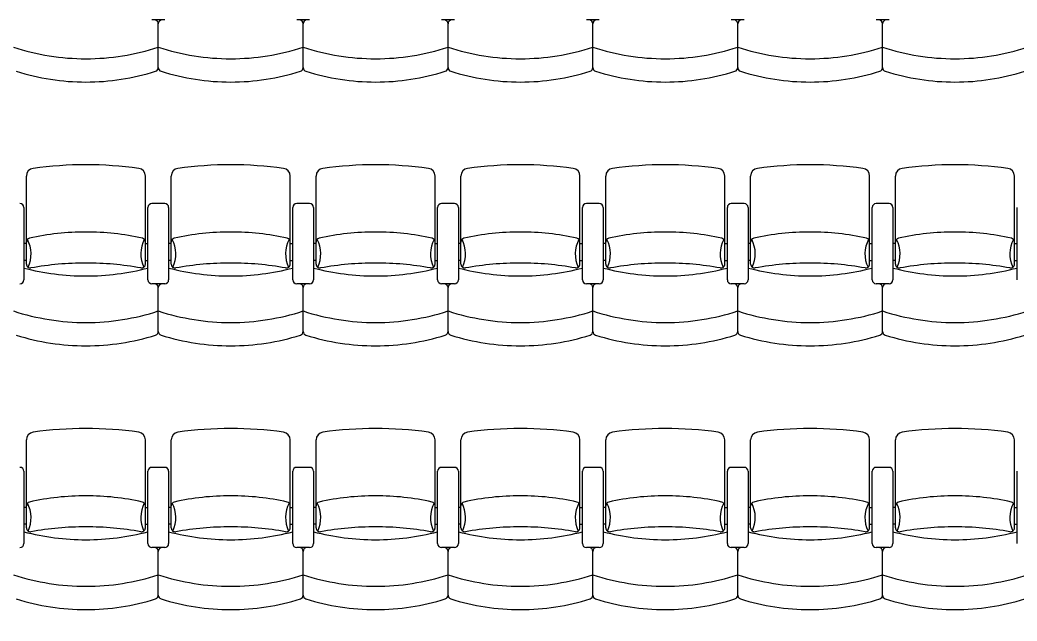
# Model space of a CAD drawing. Header units: millimetres. Extents: x 1210 to 64966, y 534 to 90439.
# Drawn here: x 48764 to 56396, y 35846 to 40448 of the extents above; entities that cross this region are included whole.
import ezdxf

# ---------------------------------------------------------------- set-up
doc = ezdxf.new("R2010")
doc.units = ezdxf.units.MM
doc.layers.add('ARREDI', color=8, linetype='Continuous')
doc.layers.add('RETINI', color=8, linetype='Continuous')

msp = doc.modelspace()

# ---------------------------------------------------------------- hatches: boundary and pattern name
at = {"layer": 'RETINI'}
h = msp.add_hatch(dxfattribs=at)
h.set_pattern_fill('ANSI31', color=256, scale=990, angle=270, style=0)
h.set_pattern_definition([(315, (-385059.34, 422084.75), (87.504464, 87.504464), [])])
h.paths.add_polyline_path([(19624, 32169, 1), (19624, 31670.1, 1)])
h.paths.add_polyline_path([(28336, 31670.1, 1), (28336, 32169, 1)])
h.paths.add_polyline_path([(18881.5, 15334.9), (18881.5, 13948.9), (20267.5, 13948.9), (20267.5, 15334.9)])
h.paths.add_polyline_path([(63481, 41322.4), (63481, 40431.4), (64372, 40431.4), (64372, 41322.4)])
h.paths.add_polyline_path([(63481, 32313.4), (63481, 31422.4), (64372, 31422.4), (64372, 32313.4)])
h.paths.add_polyline_path([(63481, 23700.4), (63481, 22809.4), (64372, 22809.4), (64372, 23700.4)])
h.paths.add_polyline_path([(63481, 15057.6), (63481, 14978.5), (63481, 14166.6), (64372, 14166.6), (64372, 15057.6)])
h.paths.add_polyline_path([(54967, 15057.6), (54967, 14166.6), (55858, 14166.6), (55858, 15057.6)])
h.paths.add_polyline_path([(42661.3, 15057.6), (42661.3, 14562.6), (42898.9, 14562.6), (42898.9, 14820), (45067, 14820), (45067, 15057.6)])
h.paths.add_polyline_path([(42661.3, 14562.6), (42661.3, 14067.6), (45067, 14067.6), (45067, 14166.6), (45067, 14562.6)])
h.paths.add_polyline_path([(45067, 15057.6), (45067, 14166.6), (45958, 14166.6), (45958, 15057.6)])
h.paths.add_polyline_path([(45958, 15097.3), (45958, 15057.6), (45958, 14166.6), (45958, 13513.3), (46453, 13513.3), (46453, 15097.3)])
h.paths.add_polyline_path([(30811, 2316.4), (30811, 534.4), (31405, 534.4), (31405, 2316.4)])
h.paths.add_polyline_path([(35315.5, 17156.5), (35315.5, 14948.8), (36454, 14948.8), (36454, 15186.4), (35553.1, 15186.4), (35553.1, 16879.3), (37206.4, 16879.3), (37206.4, 15186.4), (37444, 15186.4), (37444, 17156.5)])
h.paths.add_polyline_path([(36454, 15186.4), (36454, 14097.4), (37543, 14097.4), (37543, 15186.4)])
h.paths.add_polyline_path([(37543, 15107.1), (37543, 14820), (38215.7, 14820), (38215.7, 14562.6), (38453.3, 14562.6), (38453.3, 15107.1)])
h.paths.add_polyline_path([(37543, 14562.6), (37543, 14097.4), (37543, 14067.6), (38453.3, 14067.6), (38453.3, 14562.6)])
h.paths.add_polyline_path([(37048, 14097.4), (37048, 11325.4), (37543, 11325.4), (37543, 14097.4)])
h.paths.add_polyline_path([(36553, 14097.4), (36553, 11325.4), (36790.6, 11325.4), (36790.6, 14097.4)])
h.paths.add_polyline_path([(36553, 11325.4), (36553, 10731.4), (38335, 10731.4), (38335, 11325.4)])
h.paths.add_polyline_path([(36553, 6820.9), (36553, 6226.9), (38335, 6226.9), (38335, 6820.9)])
h.paths.add_polyline_path([(36454, 2316.4), (36454, 1227.4), (37543, 1227.4), (37543, 2316.4)])
h.paths.add_polyline_path([(36454, 1227.4), (36454, 534.4), (37147, 534.4), (37147, 1227.4)])
h.paths.add_polyline_path([(37543, 2316.4), (37543, 1722.4), (38335, 1722.4), (38335, 2316.4)])
h.paths.add_polyline_path([(36553, 23700.4), (36553, 22809.4), (37444, 22809.4), (37444, 23700.4)], flags=17)
h.paths.add_polyline_path([(35315.5, 25581.4), (35315.5, 20878.9), (37444, 20878.9), (37444, 22809.4), (37206.4, 22809.4), (37206.4, 21116.5), (35553.1, 21116.5), (35553.1, 23700.4), (35553.1, 25343.8), (37206.4, 25343.8), (37206.4, 23700.4), (37444, 23700.4), (37444, 25581.4)])
h.paths.add_polyline_path([(10417, 41421.4), (10417, 40431.4), (11407, 40431.4), (11407, 41421.4)])
h.paths.add_polyline_path([(10714, 41627.7), (10714, 41421.4), (11110, 41421.4), (11110, 41627.7)])
h.paths.add_polyline_path([(16802.5, 41422), (16802.5, 40431.4), (17000.5, 40431.4), (19030, 40431.4), (19030, 40703), (17764, 40703), (17764, 40626.6), (17000.5, 40626.6), (17000.5, 41260.2), (17764, 41260.2), (17764, 41183.8), (19030, 41183.8), (19030, 41422)])
h.paths.add_polyline_path([(13783, 41183.8), (13783, 40703), (14624.5, 40703), (14624.5, 41183.8)], flags=16)
h.paths.add_polyline_path([(2744.5, 40703), (2744.5, 40465.4), (4724.5, 40465.4), (4724.5, 40431.4), (4922.5, 40431.4), (4922.5, 41421.4), (2744.5, 41421.4), (2744.5, 41183.8), (3961.1, 41183.8), (3961.1, 41260.2), (4724.5, 41260.2), (4724.5, 40626.6), (3961.1, 40626.6), (3961.1, 40703)])
h.paths.add_polyline_path([(6902.5, 41422), (6902.5, 40431.4), (7100.5, 40431.4), (8140, 40431.4), (8140, 41422)])
h.paths.add_polyline_path([(7100.5, 41183.8), (7942, 41183.8), (7942, 40703), (7100.5, 40703)], flags=16)
h.paths.add_polyline_path([(7100.5, 41183.8), (7100.5, 40703), (7942, 40703), (7942, 41183.8)], flags=0)
h.paths.add_polyline_path([(13585, 41422), (13585, 40431.4), (13783, 40431.4), (14822.5, 40431.4), (14822.5, 41422)])
h.paths.add_polyline_path([(13783, 40703), (13783, 41183.8), (14624.5, 41183.8), (14624.5, 40703)], flags=0)
h.paths.add_polyline_path([(20168.5, 41421.4), (20168.5, 41248.2), (20555.8, 41248.2), (20555.8, 41421.4), (20506.3, 41421.4), (20506.3, 41392.9), (20481.6, 41392.9), (20481.6, 41421.4), (20432.1, 41421.4), (20432.1, 41392.9), (20407.3, 41392.9), (20407.3, 41421.4)])
h.paths.add_polyline_path([(20407.3, 43756.7), (20407.3, 43728.1), (20357.8, 43728.1), (20357.8, 41421.4), (20407.3, 41421.4), (20407.3, 41392.9), (20432.1, 41392.9), (20432.1, 41421.4), (20481.6, 41421.4), (20481.6, 41392.9), (20506.3, 41392.9), (20506.3, 41421.4), (20555.8, 41421.4), (20555.8, 43728.1), (20506.3, 43728.1), (20506.3, 43756.7), (20481.6, 43756.7), (20481.6, 43728.1), (20432.1, 43728.1), (20432.1, 43756.7)])
h.paths.add_polyline_path([(20432.1, 46208.1), (20432.1, 46236.6), (20407.3, 46236.6), (20407.3, 46208.1), (20357.8, 46208.1), (20357.8, 43901.4), (20407.3, 43901.4), (20407.3, 43872.8), (20432.1, 43872.8), (20432.1, 43901.4), (20481.6, 43901.4), (20481.6, 43872.8), (20506.3, 43872.8), (20506.3, 43901.4), (20555.8, 43901.4), (20555.8, 46208.1), (20506.3, 46208.1), (20506.3, 46236.6), (20481.6, 46236.6), (20481.6, 46208.1)])
h.paths.add_polyline_path([(20432.1, 43901.4), (20432.1, 43872.8), (20407.3, 43872.8), (20407.3, 43901.4), (20357.8, 43901.4), (20357.8, 43728.1), (20407.3, 43728.1), (20407.3, 43756.7), (20432.1, 43756.7), (20432.1, 43728.1), (20481.6, 43728.1), (20481.6, 43756.7), (20506.3, 43756.7), (20506.3, 43728.1), (20555.8, 43728.1), (20555.8, 43901.4), (20506.3, 43901.4), (20506.3, 43872.8), (20481.6, 43872.8), (20481.6, 43901.4)])
h.paths.add_polyline_path([(20357.8, 46381.3), (20357.8, 46208.1), (20407.3, 46208.1), (20407.3, 46236.6), (20432.1, 46236.6), (20432.1, 46208.1), (20481.6, 46208.1), (20481.6, 46236.6), (20506.3, 46236.6), (20506.3, 46208.1), (20555.8, 46208.1), (20555.8, 46381.3)])
h.paths.add_polyline_path([(20357.8, 46604.1), (20357.8, 46430.8), (20555.8, 46430.8), (20555.8, 46604.1)])
h.paths.add_polyline_path([(20357.8, 49192.9), (20357.8, 49019.7), (20555.8, 49019.7), (20555.8, 49192.9)])
h.paths.add_polyline_path([(19129, 41421.4), (19129, 40431.4), (20119, 40431.4), (20119, 41421.4)])
h.paths.add_polyline_path([(22304.1, 57162.4), (22304.1, 56658.3), (23426.8, 56658.3), (23426.8, 56816.7), (22462.5, 56816.7), (22462.5, 57162.4)])
h.paths.add_polyline_path([(20357.8, 57162.4), (20357.8, 49242.4), (24260.9, 49242.4), (24260.9, 49539.4), (23664.4, 49539.4), (23664.4, 51356.3), (23426.8, 51356.3), (23426.8, 49539.4), (20654.8, 49539.4), (20654.8, 51667.7), (20654.8, 53311.3), (20753.8, 53311.3), (20753.8, 53548.9), (20654.8, 53548.9), (20654.8, 57063.4), (20654.8, 57162.4)])
h.paths.add_polyline_path([(22495, 58053.4), (22495, 57162.4), (23386, 57162.4), (23386, 58053.4)])
h.paths.add_polyline_path([(23386, 58152.4), (23386, 58053.4), (23386, 57648.4), (23559.5, 57648.4), (23559.5, 57162.4), (24054.5, 57162.4), (24054.5, 58152.4)])
h.paths.add_polyline_path([(23426.8, 57162.4), (23426.8, 57112.9), (23426.8, 56816.7), (23426.8, 56658.3), (23426.8, 52754.9), (23664.4, 52754.9), (23664.4, 55709.6), (24054.5, 55709.6), (24054.5, 57162.4)])
h.paths.add_polyline_path([(22139.8, 53548.9), (22139.8, 53311.3), (23426.8, 53311.3), (23426.8, 53548.9)], flags=17)
h.paths.add_polyline_path([(12397, 58053.4), (12397, 57162.4), (13288, 57162.4), (13288, 58053.4)])
h.paths.add_polyline_path([(13288, 57400), (13288, 57162.4), (22495, 57162.4), (22495, 57400)])
h.paths.add_polyline_path([(13288, 58152.4), (13288, 58053.4), (13288, 57648.4), (22495, 57648.4), (22495, 58053.4), (22495, 58152.4)])
h.paths.add_polyline_path([(2596, 58152.4), (2596, 58053.4), (2596, 57648.4), (12397, 57648.4), (12397, 58053.4), (12397, 58152.4)])
h.paths.add_polyline_path([(1705, 57162.4), (1507, 57162.4), (1507, 55295.4), (2695, 55295.4), (2695, 57162.4), (12397, 57162.4), (12397, 57400), (2596, 57400), (2596, 57162.4), (2457.4, 57162.4), (2457.4, 55542.9), (2002, 55542.9), (2002, 57162.4)])
h.paths.add_polyline_path([(33493.9, 41708.5), (33493.9, 41421.4), (34087.9, 41421.4), (34087.9, 41708.5)], flags=17)
h.paths.add_polyline_path([(27742, 41708.5), (27742, 41421.4), (28092.4, 41421.4), (28092.4, 41627.7), (28488.4, 41627.7), (28488.4, 41421.4), (28831, 41421.4), (33493.9, 41421.4), (33493.9, 41708.5)], flags=17)
h.paths.add_polyline_path([(27841, 41421.4), (27841, 40431.4), (28831, 40431.4), (28831, 41421.4)], flags=17)
h.paths.add_polyline_path([(37910, 57063.4), (37910, 56063.5), (37206.4, 56063.5), (37206.4, 55092.9), (34375, 55092.9), (34375, 54855.3), (37444, 54855.3), (37444, 55825.9), (37493.5, 55825.9), (38147.6, 55825.9), (38147.6, 57063.4)])
h.paths.add_polyline_path([(36553, 50331.4), (36553, 49440.4), (37444, 49440.4), (37444, 50331.4)])
h.paths.add_polyline_path([(36553, 52736.7), (36553, 50331.4), (36681.7, 50331.4), (36681.7, 52736.7)], flags=17)
h.paths.add_polyline_path([(36040.9, 52974.3), (36040.9, 52736.7), (37206.4, 52736.7), (37206.4, 50331.4), (37444, 50331.4), (37444, 52974.3)])
h.paths.add_polyline_path([(36553, 46472.6), (36553, 44318), (36682.1, 44318.3), (36683.5, 46615.2)])
h.paths.add_polyline_path([(37315.3, 47306.1), (37315.3, 44318), (37493.5, 44318), (37493.5, 47501)])
h.paths.add_polyline_path([(37206.4, 47187.1), (37206.4, 44318), (37315.3, 44318), (37315.3, 47306.1)])
h.paths.add_polyline_path([(36553, 49440.4), (36553, 46472.6), (37444, 47446.9), (37444, 49440.4), (37206.4, 49440.4), (37206.4, 47480.5), (36681.7, 46906.7), (36681.7, 49440.4)])
h.paths.add_polyline_path([(36553, 44318), (36553, 41322.4), (36681.7, 41322.4), (36681.7, 43128.7), (36681.7, 43762.3), (36681.7, 44120), (37206.4, 44120), (37206.4, 43844.6), (37315.3, 43844.6), (37315.3, 44318), (37206.4, 44318)])
h.paths.add_polyline_path([(37315.3, 44318), (37315.3, 43844.6), (37343.5, 43844.6), (37343.5, 43046.4), (37206.4, 43046.4), (37206.4, 41322.4), (37444, 41322.4), (37444, 44318)])
h.paths.add_polyline_path([(36553, 41322.4), (36553, 41316.1), (36553, 40431.4), (36559.4, 40431.4), (37444, 40431.4), (37444, 41322.4)])
h.paths.add_polyline_path([(37206.4, 36562.4), (37206.4, 32313.4), (37315.3, 32313.4), (37315.3, 36562.4)], flags=16)
h.paths.add_polyline_path([(35553.1, 38194), (35553.1, 40431.4), (35266, 40431.4), (35266, 37956.4), (35424.4, 37956.4), (35424.4, 34194.4), (35315.5, 34194.4), (35315.5, 29343.4), (37444, 29343.4), (37444, 31422.4), (37206.4, 31422.4), (37206.4, 29581), (35553.1, 29581), (35553.1, 33956.8), (35662, 33956.8), (35662, 38194)])
h.paths.add_polyline_path([(36553, 32313.4), (36553, 31422.4), (37444, 31422.4), (37444, 32313.4)], flags=17)
h.paths.add_polyline_path([(37206.4, 40431.4), (37206.4, 37360.5), (37343.5, 37360.5), (37343.5, 36562.4), (37315.3, 36562.4), (37315.3, 32313.4), (37444, 32313.4), (37444, 40431.4)], flags=16)
h.paths.add_polyline_path([(28092.4, 53804.1), (28092.4, 53311.3), (30424.9, 53311.3), (30424.9, 53053.7), (30662.5, 53053.7), (30662.5, 53311.3), (34087.9, 53311.3), (34087.9, 53548.9), (30761.5, 53548.9), (30761.5, 53804.1), (30523.9, 53804.1), (30523.9, 53548.9), (28330, 53548.9), (28330, 53804.1)], flags=17)
h.paths.add_polyline_path([(30523.9, 57112.9), (30523.9, 55190.1), (30761.5, 55190.1), (30761.5, 57112.9)], flags=17)
h.paths.add_polyline_path([(27668, 57112.9), (27668, 55680.6), (28092.4, 55680.6), (28092.4, 55190.1), (28330, 55190.1), (28330, 56857.1), (28092.4, 56857.1), (28092.4, 57112.9)], flags=17)
h.paths.add_polyline_path([(28120.2, 57112.9), (28092.4, 57112.9), (28092.4, 56857.1), (28488.4, 56857.1), (28488.4, 57112.9)], flags=17)
h.paths.add_polyline_path([(27668, 58399.9), (27668, 58201.9), (33484, 58201.9), (38405, 58201.9), (38405, 58399.9)])
h.paths.add_polyline_path([(33484, 58152.4), (33484, 58053.4), (33484, 57657.4), (37910, 57657.4), (37910, 57063.4), (38147.6, 57063.4), (38197.1, 57063.4), (38405, 57063.4), (38405, 58152.4)])
h.paths.add_polyline_path([(33484, 57400), (33484, 57162.4), (34087.9, 57162.4), (34087.9, 57112.9), (34087.9, 55825.9), (34087.9, 49539.4), (30662.5, 49539.4), (30662.5, 51667.7), (30424.9, 51667.7), (30424.9, 49539.4), (28330, 49539.4), (28092.4, 49539.4), (27428.9, 49539.4), (27428.9, 49242.4), (34087.9, 49242.4), (34087.9, 40431.4), (36553, 40431.4), (36553, 40718.5), (34375, 40718.5), (34375, 52742.5), (34654.9, 52742.5), (34654.9, 52974.3), (34375, 52974.3), (34375, 57400)])
h.paths.add_polyline_path([(27668, 58152.4), (27668, 57162.4), (28163, 57162.4), (28163, 57657.4), (32593, 57657.4), (32593, 58053.4), (32593, 58152.4)])
h.paths.add_polyline_path([(28163, 57400), (28163, 57162.4), (32593, 57162.4), (32593, 57400)], flags=17)
h.paths.add_polyline_path([(32593, 58053.4), (32593, 57162.4), (33484, 57162.4), (33484, 58053.4)])
h.paths.add_polyline_path([(32818.4, 64323.6), (32818.4, 63927.6), (33214.4, 63927.6), (33214.4, 64323.6)], flags=16)
h.paths.add_polyline_path([(43015.4, 64323.6), (43015.4, 63927.6), (43411.4, 63927.6), (43411.4, 64323.6)], flags=16)
h.paths.add_polyline_path([(22736.6, 64323.6), (22736.6, 63927.6), (23132.6, 63927.6), (23132.6, 64323.6)])
h.paths.add_polyline_path([(22736.6, 64370.5), (22736.6, 64323.6), (23132.6, 64323.6), (23132.6, 63927.6), (22736.6, 63927.6), (22736.6, 63875.5), (63530.5, 63875.5), (63530.5, 64370.5)])
h.paths.add_polyline_path([(32818.4, 64323.6), (33214.4, 64323.6), (33214.4, 63927.6), (32818.4, 63927.6)], flags=0)
h.paths.add_polyline_path([(43015.4, 64323.6), (43411.4, 64323.6), (43411.4, 63927.6), (43015.4, 63927.6)], flags=0)
h.paths.add_polyline_path([(54148.2, 64323.6), (54544.2, 64323.6), (54544.2, 63927.6), (54148.2, 63927.6)], flags=16)
h.paths.add_polyline_path([(54193.7, 64266.8), (54193.7, 64286.6), (54510.5, 64286.6), (54510.5, 64266.8), (54387.7, 64266.8, 0.414214), (54358, 64237.1), (54358, 64019.3, 0.414214), (54387.7, 63989.6), (54510.5, 63989.6), (54510.5, 63969.8), (54193.7, 63969.8), (54193.7, 63989.6), (54316.4, 63989.6, 0.414214), (54346.1, 64019.3), (54346.1, 64237.1, 0.414214), (54316.4, 64266.8)], flags=0)
h.paths.add_polyline_path([(54274, 58152.4), (54274, 58053.4), (54274, 57657.4), (63481, 57657.4), (63481, 58053.4), (63481, 58152.4)])
h.paths.add_polyline_path([(54274, 57400), (54274, 57162.4), (63481, 57162.4), (63481, 57400)])
h.paths.add_polyline_path([(53383, 58053.4), (53383, 57162.4), (54274, 57162.4), (54274, 58053.4)])
h.paths.add_polyline_path([(43285, 58053.4), (43285, 57162.4), (44176, 57162.4), (44176, 58053.4)])
h.paths.add_polyline_path([(44176, 58152.4), (44176, 58053.4), (44176, 57657.4), (53383, 57657.4), (53383, 58053.4), (53383, 58152.4)])
h.paths.add_polyline_path([(44176, 57400), (44176, 57162.4), (53383, 57162.4), (53383, 57400)])
h.paths.add_polyline_path([(41532, 58152.4), (41532, 57112.9), (42027, 57112.9), (42027, 57301), (42027, 57657.4), (43285, 57657.4), (43285, 58053.4), (43285, 58152.4)])
h.paths.add_polyline_path([(42027, 57400), (42027, 57162.4), (43285, 57162.4), (43285, 57400)])
h.paths.add_polyline_path([(41789.4, 57112.9), (41789.4, 55825.9), (63431.5, 55825.9), (63431.5, 56063.5), (42027, 56063.5), (42027, 57112.9)])
h.paths.add_polyline_path([(63382, 49318.2), (63382, 48922.2), (64966, 48922.2), (64966, 48922.4), (64966, 49318.2)])
h.paths.add_polyline_path([(63481, 50331.4), (63481, 49440.4), (64372, 49440.4), (64372, 50331.4)])
h.paths.add_polyline_path([(63481, 58053.4), (63481, 57162.4), (64372, 57162.4), (64372, 58053.4)])
h.paths.add_polyline_path([(63481, 57162.4), (63481, 50331.4), (63718.6, 50331.4), (63718.6, 57162.4)])
h.paths.add_polyline_path([(63976, 57162.4), (63976, 50331.4), (64372, 50331.4), (64471, 50331.4), (64471, 57162.4), (64372, 57162.4)])
h.paths.add_polyline_path([(63580, 64313.4), (63580, 63521.4), (64372, 63521.4), (64372, 64313.4)])
h.paths.add_polyline_path([(63580, 63521.4), (63580, 58795.9), (63817.6, 58795.9), (63817.6, 63521.4)])
h.paths.add_polyline_path([(63976, 63521.4), (63976, 58795.9), (64471, 58795.9), (64471, 63521.4), (64372, 63521.4)])
h.paths.add_polyline_path([(63530.5, 58795.9), (63530.5, 58399.9), (64520.5, 58399.9), (64520.5, 58795.9)])
h.paths.add_polyline_path([(63580, 90389.6), (63580, 89597.6), (64372, 89597.6), (64372, 90389.6)])
h.paths.add_polyline_path([(63580, 89597.6), (63580, 81624.7), (63817.6, 81624.7), (63817.6, 89597.6)])
h.paths.add_polyline_path([(63976, 89597.6), (63976, 81624.7), (64372, 81624.7), (64471, 81624.7), (64471, 89597.6), (64372, 89597.6)])
h.paths.add_polyline_path([(63580, 81624.7), (63580, 80832.7), (64372, 80832.7), (64372, 81624.7)])
h.paths.add_polyline_path([(63580, 80832.7), (63580, 64313.4), (63817.6, 64313.4), (63817.6, 80832.7)])
h.paths.add_polyline_path([(63976, 80832.7), (63976, 64313.4), (64372, 64313.4), (64471, 64313.4), (64471, 80832.7), (64372, 80832.7)])
h.paths.add_polyline_path([(53267.5, 90389.6), (53267.5, 90092.6), (53267.5, 89597.6), (54059.5, 89597.6), (54059.5, 90389.6)])
h.paths.add_polyline_path([(32642.5, 81624.7), (32642.5, 80832.7), (33434.5, 80832.7), (33434.5, 81624.7)])
h.paths.add_polyline_path([(42955, 81624.7), (42955, 80832.7), (43747, 80832.7), (43747, 81624.7)])
h.paths.add_polyline_path([(42955, 90389.6), (42955, 89597.6), (43747, 89597.6), (43747, 90389.6)])
h.paths.add_polyline_path([(22330, 73704.7), (22330, 72912.7), (23122, 72912.7), (23122, 73704.7)])
h.paths.add_polyline_path([(22627, 81624.7), (22627, 81479.6), (22330, 81479.6), (22330, 80832.7), (23122, 80832.7), (23122, 80938.5), (23122, 81624.7)])
h.paths.add_polyline_path([(22330, 81624.7), (22330, 81479.6), (22627, 81479.6), (22627, 81624.7)])
h.paths.add_polyline_path([(12017.5, 73704.7), (12017.5, 72912.7), (12809.5, 72912.7), (12809.5, 73704.7)])
h.paths.add_polyline_path([(2259.4, 72859.8), (2259.4, 59340.4), (2497, 59340.4), (2497, 72859.8)])
h.paths.add_polyline_path([(1705, 73651.8), (1705, 72859.8), (2497, 72859.8), (2497, 73651.8)])
h.paths.add_polyline_path([(1705, 58053.4), (1705, 57162.4), (2596, 57162.4), (2596, 58053.4)])
h.paths.add_polyline_path([(1705, 59340.4), (1705, 58548.4), (2497, 58548.4), (2497, 59340.4)])
h.paths.add_polyline_path([(1705, 72859.8), (1606, 72859.8), (1606, 59340.4), (1705, 59340.4), (2101, 59340.4), (2101, 72859.8)])
h.paths.add_polyline_path([(1507, 46642.8), (1507, 45435), (2695, 45435), (2695, 46642.8)])
h.paths.add_polyline_path([(2002, 46395.3), (2457.4, 46395.3), (2457.4, 45682.5), (2002, 45682.5)], flags=0)
h.paths.add_polyline_path([(2002, 46395.3), (2002, 45682.5), (2457.4, 45682.5), (2457.4, 46395.3)], flags=16)
h.paths.add_polyline_path([(1507, 49929.6), (1507, 48721.8), (2695, 48721.8), (2695, 49929.6)])
h.paths.add_polyline_path([(2002, 49682.1), (2457.4, 49682.1), (2457.4, 48969.3), (2002, 48969.3)], flags=16)
h.paths.add_polyline_path([(2002, 49682.1), (2002, 48969.3), (2457.4, 48969.3), (2457.4, 49682.1)], flags=16)
h.paths.add_polyline_path([(1507, 53216.4), (1507, 52008.6), (2695, 52008.6), (2695, 53216.4)])
h.paths.add_polyline_path([(2002, 52968.9), (2457.4, 52968.9), (2457.4, 52256.1), (2002, 52256.1)], flags=0)
h.paths.add_polyline_path([(2002, 52968.9), (2002, 52256.1), (2457.4, 52256.1), (2457.4, 52968.9)], flags=16)
h.paths.add_polyline_path([(1606, 41421.4), (1606, 40332.4), (2695, 40332.4), (2695, 41421.4)])
h.paths.add_polyline_path([(1507, 43356), (1507, 41421.4), (1606, 41421.4), (1606, 41421.4), (2002, 41421.4), (2002, 43108.5), (2457.4, 43108.5), (2457.4, 41421.4), (2695, 41421.4), (2695, 43356)])
h.paths.add_polyline_path([(2457.4, 40332.4), (2457.4, 36309.1), (2516.8, 36309.1), (2516.8, 40332.4)], flags=16)
h.paths.add_polyline_path([(1883.2, 40332.4), (1883.2, 36309.1), (2002, 36309.1), (2002, 40332.4)], flags=17)
h.paths.add_polyline_path([(2516.8, 40332.4), (2516.8, 36309.1), (2564.5, 36309.1), (2564.5, 35455.7), (2457.4, 35455.7), (2457.4, 32412.3), (2695, 32412.3), (2695, 40332.4)])
h.paths.add_polyline_path([(1606, 32412.3), (1606, 31323.3), (2695, 31323.3), (2695, 32412.3)])
h.paths.add_polyline_path([(1606, 40332.4), (1507, 40332.4), (1507, 32412.3), (1606, 32412.3), (2002, 32412.3), (2002, 35455.7), (1835.5, 35455.7), (1835.5, 36309.1), (1883.2, 36309.1), (1883.2, 40332.4)])
h.paths.add_polyline_path([(1606, 31323.3), (1507, 31323.3), (1507, 23799.4), (1606, 23799.4), (1883.2, 23799.4), (1883.2, 27426.6), (1835.5, 27426.6), (1835.5, 28280), (2002, 28280), (2002, 31323.3)])
h.paths.add_polyline_path([(1883.2, 27426.6), (1883.2, 23799.4), (2002, 23799.4), (2002, 27426.6)])
h.paths.add_polyline_path([(2457.4, 27426.6), (2457.4, 23799.4), (2516.8, 23799.4), (2516.8, 27426.6)])
h.paths.add_polyline_path([(2457.4, 31323.3), (2457.4, 28280), (2564.5, 28280), (2564.5, 27426.6), (2516.8, 27426.6), (2516.8, 23799.4), (2695, 23799.4), (2695, 31323.3)])
h.paths.add_polyline_path([(1606, 22710.4), (1507, 22710.4), (1507, 15186.4), (1606, 15186.4), (2002, 15186.4), (2002, 22710.4)])
h.paths.add_polyline_path([(2457.4, 22710.4), (2457.4, 15186.4), (2695, 15186.4), (2695, 22710.4)])
h.paths.add_polyline_path([(1606, 15186.4), (1606, 14097.4), (2002, 14097.4), (2695, 14097.4), (2695, 15186.4)])
h.paths.add_polyline_path([(1606, 23799.4), (1606, 22710.4), (2695, 22710.4), (2695, 23799.4)])
h.paths.add_polyline_path([(1210, 5979.4), (1210, 5385.4), (2794, 5385.4), (2794, 5979.4)])
h.paths.add_polyline_path([(1210, 10719.7), (1210, 5979.4), (2794, 5979.4), (2794, 9467.1), (2695, 9490.1), (2794, 9490.1), (2794, 10719.7)])
h.paths.add_polyline_path([(1606, 11313.7), (1210, 11313.7), (1210, 10731.9), (1210, 10719.7), (2794, 10719.7), (2794, 11313.7)])
h.paths.add_polyline_path([(1507, 14097.4), (1507, 11313.7), (1606, 11313.7), (2002, 11313.7), (2002, 14097.4)])
h.paths.add_polyline_path([(2457.4, 14097.4), (2457.4, 11313.7), (2695, 11313.7), (2695, 14097.4)])
h.paths.add_polyline_path([(1606, 2316.4), (1606, 1227.4), (2695, 1227.4), (2695, 2316.4)])
h.paths.add_polyline_path([(1507, 5385.4), (1507, 2316.4), (1606, 2316.4), (2002, 2316.4), (2002, 5385.4)])
h.paths.add_polyline_path([(2457.4, 5385.4), (2457.4, 2316.4), (2695, 2316.4), (2695, 5385.4)])
h.paths.add_polyline_path([(2695, 1623.4), (2695, 1227.4), (2695, 1128.4), (7843, 1128.4), (7843, 1623.4)])
h.paths.add_polyline_path([(2695, 2316.4), (2695, 2078.8), (7843, 2078.8), (7843, 2316.4)])
h.paths.add_polyline_path([(25663, 534.4), (25663, 2316.4), (25069, 2316.4), (25069, 534.4), (25118.5, 534.4)])
h.paths.add_polyline_path([(19921, 534.4), (19921, 2316.4), (19327, 2316.4), (19327, 534.4), (19376.5, 534.4)])
h.paths.add_polyline_path([(14179, 534.4), (14179, 2316.4), (13585, 2316.4), (13585, 534.4), (13634.5, 534.4)])
h.paths.add_polyline_path([(8437, 534.4), (8437, 2316.4), (7843, 2316.4), (7843, 534.4)])
h.paths.add_polyline_path([(2457.4, 15195.4), (2002, 15195.4), (2002, 15186.4), (2457.4, 15186.4)])

# ---------------------------------------------------------------- linework, layer by layer
at = {"layer": 'ARREDI'}
for p, q in [((49872.3, 40448.1), (49773.3, 40448.1)), ((50981.1, 40448.1), (50882.1, 40448.1)), ((52089.9, 40448.1), (51990.9, 40448.1)), ((53198.7, 40448.1), (53099.7, 40448.1)), ((54307.5, 40448.1), (54208.5, 40448.1)), ((55416.3, 40448.1), (55317.3, 40448.1)), ((48793.2, 39012.6), (48793.2, 38458.2)), ((49743.6, 38458.2), (49743.6, 39012.6)), ((49872.3, 39042.3), (49773.3, 39042.3)), ((49902, 39012.6), (49902, 38458.2)), ((50852.4, 38458.2), (50852.4, 39012.6)), ((50981.1, 39042.3), (50882.1, 39042.3)), ((51010.8, 39012.6), (51010.8, 38458.2)), ((51961.2, 38458.2), (51961.2, 39012.6)), ((52089.9, 39042.3), (51990.9, 39042.3)), ((52119.6, 39012.6), (52119.6, 38458.2)), ((53070, 38458.2), (53070, 39012.6)), ((53198.7, 39042.3), (53099.7, 39042.3)), ((53228.4, 39012.6), (53228.4, 38458.2)), ((54178.8, 38458.2), (54178.8, 39012.6)), ((54307.5, 39042.3), (54208.5, 39042.3)), ((54337.2, 39012.6), (54337.2, 38458.2)), ((55287.6, 38458.2), (55287.6, 39012.6)), ((55416.3, 39042.3), (55317.3, 39042.3)), ((55446, 39012.6), (55446, 38458.2)), ((56396.4, 38458.2), (56396.4, 39012.6)), ((48813, 38735.4), (48793.2, 38735.4)), ((49723.8, 38735.4), (49743.6, 38735.4)), ((49921.8, 38735.4), (49902, 38735.4)), ((50832.6, 38735.4), (50852.4, 38735.4)), ((51030.6, 38735.4), (51010.8, 38735.4)), ((51941.4, 38735.4), (51961.2, 38735.4)), ((52139.4, 38735.4), (52119.6, 38735.4)), ((53050.2, 38735.4), (53070, 38735.4)), ((53248.2, 38735.4), (53228.4, 38735.4)), ((54159, 38735.4), (54178.8, 38735.4)), ((54357, 38735.4), (54337.2, 38735.4)), ((55267.8, 38735.4), (55287.6, 38735.4)), ((55465.8, 38735.4), (55446, 38735.4)), ((56376.6, 38735.4), (56396.4, 38735.4)), ((48813, 38606.7), (48793.2, 38606.7)), ((49723.8, 38606.7), (49743.6, 38606.7)), ((49921.8, 38606.7), (49902, 38606.7)), ((50832.6, 38606.7), (50852.4, 38606.7)), ((51030.6, 38606.7), (51010.8, 38606.7)), ((51941.4, 38606.7), (51961.2, 38606.7)), ((52139.4, 38606.7), (52119.6, 38606.7)), ((53050.2, 38606.7), (53070, 38606.7)), ((53248.2, 38606.7), (53228.4, 38606.7)), ((54159, 38606.7), (54178.8, 38606.7)), ((54357, 38606.7), (54337.2, 38606.7)), ((55267.8, 38606.7), (55287.6, 38606.7)), ((55465.8, 38606.7), (55446, 38606.7)), ((56376.6, 38606.7), (56396.4, 38606.7)), ((49872.3, 38428.5), (49773.3, 38428.5)), ((50981.1, 38428.5), (50882.1, 38428.5)), ((52089.9, 38428.5), (51990.9, 38428.5)), ((53198.7, 38428.5), (53099.7, 38428.5)), ((54307.5, 38428.5), (54208.5, 38428.5)), ((55416.3, 38428.5), (55317.3, 38428.5)), ((49872.3, 37022.7), (49773.3, 37022.7)), ((50981.1, 37022.7), (50882.1, 37022.7)), ((52089.9, 37022.7), (51990.9, 37022.7)), ((53198.7, 37022.7), (53099.7, 37022.7)), ((54307.5, 37022.7), (54208.5, 37022.7)), ((55416.3, 37022.7), (55317.3, 37022.7)), ((48793.2, 36993), (48793.2, 36438.6)), ((49743.6, 36438.6), (49743.6, 36993)), ((49902, 36993), (49902, 36438.6)), ((50852.4, 36438.6), (50852.4, 36993)), ((51010.8, 36993), (51010.8, 36438.6)), ((51961.2, 36438.6), (51961.2, 36993)), ((52119.6, 36993), (52119.6, 36438.6)), ((53070, 36438.6), (53070, 36993)), ((53228.4, 36993), (53228.4, 36438.6)), ((54178.8, 36438.6), (54178.8, 36993)), ((54337.2, 36993), (54337.2, 36438.6)), ((55287.6, 36438.6), (55287.6, 36993)), ((55446, 36993), (55446, 36438.6)), ((56396.4, 36438.6), (56396.4, 36993)), ((48813, 36715.8), (48793.2, 36715.8)), ((49723.8, 36715.8), (49743.6, 36715.8)), ((49921.8, 36715.8), (49902, 36715.8)), ((50832.6, 36715.8), (50852.4, 36715.8)), ((51030.6, 36715.8), (51010.8, 36715.8)), ((51941.4, 36715.8), (51961.2, 36715.8)), ((52139.4, 36715.8), (52119.6, 36715.8)), ((53050.2, 36715.8), (53070, 36715.8)), ((53248.2, 36715.8), (53228.4, 36715.8)), ((54159, 36715.8), (54178.8, 36715.8)), ((54357, 36715.8), (54337.2, 36715.8)), ((55267.8, 36715.8), (55287.6, 36715.8)), ((55465.8, 36715.8), (55446, 36715.8)), ((56376.6, 36715.8), (56396.4, 36715.8)), ((48813, 36587.1), (48793.2, 36587.1)), ((49723.8, 36587.1), (49743.6, 36587.1)), ((49921.8, 36587.1), (49902, 36587.1)), ((50832.6, 36587.1), (50852.4, 36587.1)), ((51030.6, 36587.1), (51010.8, 36587.1)), ((51941.4, 36587.1), (51961.2, 36587.1)), ((52139.4, 36587.1), (52119.6, 36587.1)), ((53050.2, 36587.1), (53070, 36587.1)), ((53248.2, 36587.1), (53228.4, 36587.1)), ((54159, 36587.1), (54178.8, 36587.1)), ((54357, 36587.1), (54337.2, 36587.1)), ((55267.8, 36587.1), (55287.6, 36587.1)), ((55465.8, 36587.1), (55446, 36587.1)), ((56376.6, 36587.1), (56396.4, 36587.1)), ((49872.3, 36408.9), (49773.3, 36408.9)), ((50981.1, 36408.9), (50882.1, 36408.9)), ((52089.9, 36408.9), (51990.9, 36408.9)), ((53198.7, 36408.9), (53099.7, 36408.9)), ((54307.5, 36408.9), (54208.5, 36408.9)), ((55416.3, 36408.9), (55317.3, 36408.9))]:
    msp.add_line(p, q, dxfattribs=at)
at = {"layer": 'ARREDI', "ltscale": 0.3}
for p, q in [((49822.8, 40083.2), (49822.8, 40418.4)), ((49822.8, 40083.2), (49822.8, 40418.4)), ((50931.6, 40083.2), (50931.6, 40418.4)), ((50931.6, 40083.2), (50931.6, 40418.4)), ((52040.4, 40083.2), (52040.4, 40418.4)), ((52040.4, 40083.2), (52040.4, 40418.4)), ((53149.2, 40083.2), (53149.2, 40418.4)), ((53149.2, 40083.2), (53149.2, 40418.4)), ((54258, 40083.2), (54258, 40418.4)), ((54258, 40083.2), (54258, 40418.4)), ((55366.8, 40083.2), (55366.8, 40418.4)), ((55366.8, 40083.2), (55366.8, 40418.4)), ((48813, 38578.7), (48813, 39252.9)), ((49723.8, 38578.7), (49723.8, 39252.9)), ((49921.8, 38578.7), (49921.8, 39252.9)), ((50832.6, 38578.7), (50832.6, 39252.9)), ((51030.6, 38578.7), (51030.6, 39252.9)), ((51941.4, 38578.7), (51941.4, 39252.9)), ((52139.4, 38578.7), (52139.4, 39252.9)), ((53050.2, 38578.7), (53050.2, 39252.9)), ((53248.2, 38578.7), (53248.2, 39252.9)), ((54159, 38578.7), (54159, 39252.9)), ((54357, 38578.7), (54357, 39252.9)), ((55267.8, 38578.7), (55267.8, 39252.9)), ((55465.8, 38578.7), (55465.8, 39252.9)), ((56376.6, 38578.7), (56376.6, 39252.9)), ((49822.8, 38063.6), (49822.8, 38398.8)), ((49822.8, 38063.6), (49822.8, 38398.8)), ((50931.6, 38063.6), (50931.6, 38398.8)), ((50931.6, 38063.6), (50931.6, 38398.8)), ((52040.4, 38063.6), (52040.4, 38398.8)), ((52040.4, 38063.6), (52040.4, 38398.8)), ((53149.2, 38063.6), (53149.2, 38398.8)), ((53149.2, 38063.6), (53149.2, 38398.8)), ((54258, 38063.6), (54258, 38398.8)), ((54258, 38063.6), (54258, 38398.8)), ((55366.8, 38063.6), (55366.8, 38398.8)), ((55366.8, 38063.6), (55366.8, 38398.8)), ((48813, 36559.1), (48813, 37233.3)), ((49723.8, 36559.1), (49723.8, 37233.3)), ((49921.8, 36559.1), (49921.8, 37233.3)), ((50832.6, 36559.1), (50832.6, 37233.3)), ((51030.6, 36559.1), (51030.6, 37233.3)), ((51941.4, 36559.1), (51941.4, 37233.3)), ((52139.4, 36559.1), (52139.4, 37233.3)), ((53050.2, 36559.1), (53050.2, 37233.3)), ((53248.2, 36559.1), (53248.2, 37233.3)), ((54159, 36559.1), (54159, 37233.3)), ((54357, 36559.1), (54357, 37233.3)), ((55267.8, 36559.1), (55267.8, 37233.3)), ((55465.8, 36559.1), (55465.8, 37233.3)), ((56376.6, 36559.1), (56376.6, 37233.3)), ((49822.8, 36044), (49822.8, 36379.2)), ((49822.8, 36044), (49822.8, 36379.2)), ((50931.6, 36044), (50931.6, 36379.2)), ((50931.6, 36044), (50931.6, 36379.2)), ((52040.4, 36044), (52040.4, 36379.2)), ((52040.4, 36044), (52040.4, 36379.2)), ((53149.2, 36044), (53149.2, 36379.2)), ((53149.2, 36044), (53149.2, 36379.2)), ((54258, 36044), (54258, 36379.2)), ((54258, 36044), (54258, 36379.2)), ((55366.8, 36044), (55366.8, 36379.2)), ((55366.8, 36044), (55366.8, 36379.2))]:
    msp.add_line(p, q, dxfattribs=at)
at = {"layer": 'ARREDI'}
for centre, radius, start, end in [((49793.1, 40418.4), 29.7, 0, 90), ((50901.9, 40418.4), 29.7, 0, 90), ((52010.7, 40418.4), 29.7, 0, 90), ((53119.5, 40418.4), 29.7, 0, 90), ((54228.3, 40418.4), 29.7, 0, 90), ((55337.1, 40418.4), 29.7, 0, 90), ((49268.4, 41933.1), 1782, 251.8738, 270), ((49268.4, 41933.1), 1782, 270, 288.1262), ((50377.2, 41933.1), 1782, 251.8738, 270), ((50377.2, 41933.1), 1782, 270, 288.1262), ((51486, 41933.1), 1782, 251.8738, 270), ((51486, 41933.1), 1782, 270, 288.1262), ((52594.8, 41933.1), 1782, 251.8738, 270), ((52594.8, 41933.1), 1782, 270, 288.1262), ((53703.6, 41933.1), 1782, 251.8738, 270), ((53703.6, 41933.1), 1782, 270, 288.1262), ((54812.4, 41933.1), 1782, 251.8738, 270), ((54812.4, 41933.1), 1782, 270, 288.1262), ((55921.2, 41933.1), 1782, 251.8738, 270), ((55921.2, 41933.1), 1782, 270, 288.1262), ((49793.1, 40083.2), 29.7, 287.47975, 0), ((49852.5, 40083.2), 29.7, 180, 252.52025), ((50901.9, 40083.2), 29.7, 287.47975, 0), ((50961.3, 40083.2), 29.7, 180, 252.52025), ((52010.7, 40083.2), 29.7, 287.47975, 0), ((52070.1, 40083.2), 29.7, 180, 252.52025), ((53119.5, 40083.2), 29.7, 287.47975, 0), ((53178.9, 40083.2), 29.7, 180, 252.52025), ((54228.3, 40083.2), 29.7, 287.47975, 0), ((54287.7, 40083.2), 29.7, 180, 252.52025), ((55337.1, 40083.2), 29.7, 287.47975, 0), ((55396.5, 40083.2), 29.7, 180, 252.52025), ((49267.8, 41747.5), 1774.6, 252.52025, 270.01893), ((49269, 41747.5), 1774.6, 269.98107, 287.47975), ((50376.6, 41747.5), 1774.6, 252.52025, 270.01893), ((50377.8, 41747.5), 1774.6, 269.98107, 287.47975), ((51485.4, 41747.5), 1774.6, 252.52025, 270.01893), ((51486.6, 41747.5), 1774.6, 269.98107, 287.47975), ((52594.2, 41747.5), 1774.6, 252.52025, 270.01893), ((52595.4, 41747.5), 1774.6, 269.98107, 287.47975), ((53703, 41747.5), 1774.6, 252.52025, 270.01893), ((53704.2, 41747.5), 1774.6, 269.98107, 287.47975), ((54811.8, 41747.5), 1774.6, 252.52025, 270.01893), ((54813, 41747.5), 1774.6, 269.98107, 287.47975), ((55920.6, 41747.5), 1774.6, 252.52025, 270.01893), ((55921.8, 41747.5), 1774.6, 269.98107, 287.47975), ((48872.4, 39252.9), 59.4, 97.8196, 180), ((49268.4, 36369.3), 2970, 90, 97.8196), ((49268.4, 36369.3), 2970, 82.1804, 90), ((49664.4, 39252.9), 59.4, 0, 82.1804), ((49981.2, 39252.9), 59.4, 97.8196, 180), ((50377.2, 36369.3), 2970, 90, 97.8196), ((50377.2, 36369.3), 2970, 82.1804, 90), ((50773.2, 39252.9), 59.4, 0, 82.1804), ((51090, 39252.9), 59.4, 97.8196, 180), ((51486, 36369.3), 2970, 90, 97.8196), ((51486, 36369.3), 2970, 82.1804, 90), ((51882, 39252.9), 59.4, 0, 82.1804), ((52198.8, 39252.9), 59.4, 97.8196, 180), ((52594.8, 36369.3), 2970, 90, 97.8196), ((52594.8, 36369.3), 2970, 82.1804, 90), ((52990.8, 39252.9), 59.4, 0, 82.1804), ((53307.6, 39252.9), 59.4, 97.8196, 180), ((53703.6, 36369.3), 2970, 90, 97.8196), ((53703.6, 36369.3), 2970, 82.1804, 90), ((54099.6, 39252.9), 59.4, 0, 82.1804), ((54416.4, 39252.9), 59.4, 97.8196, 180), ((54812.4, 36369.3), 2970, 90, 97.8196), ((54812.4, 36369.3), 2970, 82.1804, 90), ((55208.4, 39252.9), 59.4, 0, 82.1804), ((55525.2, 39252.9), 59.4, 97.8196, 180), ((55921.2, 36369.3), 2970, 90, 97.8196), ((55921.2, 36369.3), 2970, 82.1804, 90), ((56317.2, 39252.9), 59.4, 0, 82.1804), ((48763.5, 39012.6), 29.7, 0, 90), ((49773.3, 39012.6), 29.7, 90, 180), ((49872.3, 39012.6), 29.7, 0, 90), ((50882.1, 39012.6), 29.7, 90, 180), ((50981.1, 39012.6), 29.7, 0, 90), ((51990.9, 39012.6), 29.7, 90, 180), ((52089.9, 39012.6), 29.7, 0, 90), ((53099.7, 39012.6), 29.7, 90, 180), ((53198.7, 39012.6), 29.7, 0, 90), ((54208.5, 39012.6), 29.7, 90, 180), ((54307.5, 39012.6), 29.7, 0, 90), ((55317.3, 39012.6), 29.7, 90, 180), ((55416.3, 39012.6), 29.7, 0, 90), ((48842.7, 38747.8), 29.7, 102.60768, 180), ((49268.4, 36844.5), 1980, 90, 102.60768), ((49268.4, 36844.5), 1980, 77.39232, 90), ((49694.1, 38747.8), 29.7, 0, 77.39232), ((49951.5, 38747.8), 29.7, 102.60768, 180), ((50377.2, 36844.5), 1980, 90, 102.60768), ((50377.2, 36844.5), 1980, 77.39232, 90), ((50802.9, 38747.8), 29.7, 0, 77.39232), ((51060.3, 38747.8), 29.7, 102.60768, 180), ((51486, 36844.5), 1980, 90, 102.60768), ((51486, 36844.5), 1980, 77.39232, 90), ((51911.7, 38747.8), 29.7, 0, 77.39232), ((52169.1, 38747.8), 29.7, 102.60768, 180), ((52594.8, 36844.5), 1980, 90, 102.60768), ((52594.8, 36844.5), 1980, 77.39232, 90), ((53020.5, 38747.8), 29.7, 0, 77.39232), ((53277.9, 38747.8), 29.7, 102.60768, 180), ((53703.6, 36844.5), 1980, 90, 102.60768), ((53703.6, 36844.5), 1980, 77.39232, 90), ((54129.3, 38747.8), 29.7, 0, 77.39232), ((54386.7, 38747.8), 29.7, 102.60768, 180), ((54812.4, 36844.5), 1980, 90, 102.60768), ((54812.4, 36844.5), 1980, 77.39232, 90), ((55238.1, 38747.8), 29.7, 0, 77.39232), ((55495.5, 38747.8), 29.7, 102.60768, 180), ((55921.2, 36844.5), 1980, 90, 102.60768), ((55921.2, 36844.5), 1980, 77.39232, 90), ((56346.9, 38747.8), 29.7, 0, 77.39232), ((48610.5, 38657.4), 238.1, 334.42522, 27.76032), ((49926.3, 38657.4), 238.1, 152.23968, 205.57478), ((49719.3, 38657.4), 238.1, 334.42522, 27.76032), ((51035.1, 38657.4), 238.1, 152.23968, 205.57478), ((50828.1, 38657.4), 238.1, 334.42522, 27.76032), ((52143.9, 38657.4), 238.1, 152.23968, 205.57478), ((51936.9, 38657.4), 238.1, 334.42522, 27.76032), ((53252.7, 38657.4), 238.1, 152.23968, 205.57478), ((53045.7, 38657.4), 238.1, 334.42522, 27.76032), ((54361.5, 38657.4), 238.1, 152.23968, 205.57478), ((54154.5, 38657.4), 238.1, 334.42522, 27.76032), ((55470.3, 38657.4), 238.1, 152.23968, 205.57478), ((55263.3, 38657.4), 238.1, 334.42522, 27.76032), ((56579.1, 38657.4), 238.1, 152.23968, 205.57478), ((49268.4, 40368.9), 1881, 255.36671, 270), ((48842.7, 38578.7), 29.7, 180, 280.19243), ((49268.4, 36210.9), 2376, 90, 100.19243), ((49268.4, 36210.9), 2376, 79.80757, 90), ((49268.4, 40368.9), 1881, 270, 284.63329), ((49694.1, 38578.7), 29.7, 259.80757, 0), ((50377.2, 40368.9), 1881, 255.36671, 270), ((49951.5, 38578.7), 29.7, 180, 280.19243), ((50377.2, 36210.9), 2376, 90, 100.19243), ((50377.2, 36210.9), 2376, 79.80757, 90), ((50377.2, 40368.9), 1881, 270, 284.63329), ((50802.9, 38578.7), 29.7, 259.80757, 0), ((51486, 40368.9), 1881, 255.36671, 270), ((51060.3, 38578.7), 29.7, 180, 280.19243), ((51486, 36210.9), 2376, 90, 100.19243), ((51486, 36210.9), 2376, 79.80757, 90), ((51486, 40368.9), 1881, 270, 284.63329), ((51911.7, 38578.7), 29.7, 259.80757, 0), ((52594.8, 40368.9), 1881, 255.36671, 270), ((52169.1, 38578.7), 29.7, 180, 280.19243), ((52594.8, 36210.9), 2376, 90, 100.19243), ((52594.8, 36210.9), 2376, 79.80757, 90), ((52594.8, 40368.9), 1881, 270, 284.63329), ((53020.5, 38578.7), 29.7, 259.80757, 0), ((53703.6, 40368.9), 1881, 255.36671, 270), ((53277.9, 38578.7), 29.7, 180, 280.19243), ((53703.6, 36210.9), 2376, 90, 100.19243), ((53703.6, 36210.9), 2376, 79.80757, 90), ((53703.6, 40368.9), 1881, 270, 284.63329), ((54129.3, 38578.7), 29.7, 259.80757, 0), ((54812.4, 40368.9), 1881, 255.36671, 270), ((54386.7, 38578.7), 29.7, 180, 280.19243), ((54812.4, 36210.9), 2376, 90, 100.19243), ((54812.4, 36210.9), 2376, 79.80757, 90), ((54812.4, 40368.9), 1881, 270, 284.63329), ((55238.1, 38578.7), 29.7, 259.80757, 0), ((55921.2, 40368.9), 1881, 255.36671, 270), ((55495.5, 38578.7), 29.7, 180, 280.19243), ((55921.2, 36210.9), 2376, 90, 100.19243), ((55921.2, 36210.9), 2376, 79.80757, 90), ((55921.2, 40368.9), 1881, 270, 284.63329), ((56346.9, 38578.7), 29.7, 259.80757, 0), ((48763.5, 38458.2), 29.7, 270, 0), ((49773.3, 38458.2), 29.7, 180, 270), ((49793.1, 38398.8), 29.7, 0, 90), ((49872.3, 38458.2), 29.7, 270, 0), ((50882.1, 38458.2), 29.7, 180, 270), ((50901.9, 38398.8), 29.7, 0, 90), ((50981.1, 38458.2), 29.7, 270, 0), ((51990.9, 38458.2), 29.7, 180, 270), ((52010.7, 38398.8), 29.7, 0, 90), ((52089.9, 38458.2), 29.7, 270, 0), ((53099.7, 38458.2), 29.7, 180, 270), ((53119.5, 38398.8), 29.7, 0, 90), ((53198.7, 38458.2), 29.7, 270, 0), ((54208.5, 38458.2), 29.7, 180, 270), ((54228.3, 38398.8), 29.7, 0, 90), ((54307.5, 38458.2), 29.7, 270, 0), ((55317.3, 38458.2), 29.7, 180, 270), ((55337.1, 38398.8), 29.7, 0, 90), ((55416.3, 38458.2), 29.7, 270, 0), ((49268.4, 39913.5), 1782, 251.8738, 270), ((49268.4, 39913.5), 1782, 270, 288.1262), ((50377.2, 39913.5), 1782, 251.8738, 270), ((50377.2, 39913.5), 1782, 270, 288.1262), ((51486, 39913.5), 1782, 251.8738, 270), ((51486, 39913.5), 1782, 270, 288.1262), ((52594.8, 39913.5), 1782, 251.8738, 270), ((52594.8, 39913.5), 1782, 270, 288.1262), ((53703.6, 39913.5), 1782, 251.8738, 270), ((53703.6, 39913.5), 1782, 270, 288.1262), ((54812.4, 39913.5), 1782, 251.8738, 270), ((54812.4, 39913.5), 1782, 270, 288.1262), ((55921.2, 39913.5), 1782, 251.8738, 270), ((55921.2, 39913.5), 1782, 270, 288.1262), ((49267.8, 39727.9), 1774.6, 252.52025, 270.01893), ((49269, 39727.9), 1774.6, 269.98107, 287.47975), ((49793.1, 38063.6), 29.7, 287.47975, 0), ((49852.5, 38063.6), 29.7, 180, 252.52025), ((50376.6, 39727.9), 1774.6, 252.52025, 270.01893), ((50377.8, 39727.9), 1774.6, 269.98107, 287.47975), ((50901.9, 38063.6), 29.7, 287.47975, 0), ((50961.3, 38063.6), 29.7, 180, 252.52025), ((51485.4, 39727.9), 1774.6, 252.52025, 270.01893), ((51486.6, 39727.9), 1774.6, 269.98107, 287.47975), ((52010.7, 38063.6), 29.7, 287.47975, 0), ((52070.1, 38063.6), 29.7, 180, 252.52025), ((52594.2, 39727.9), 1774.6, 252.52025, 270.01893), ((52595.4, 39727.9), 1774.6, 269.98107, 287.47975), ((53119.5, 38063.6), 29.7, 287.47975, 0), ((53178.9, 38063.6), 29.7, 180, 252.52025), ((53703, 39727.9), 1774.6, 252.52025, 270.01893), ((53704.2, 39727.9), 1774.6, 269.98107, 287.47975), ((54228.3, 38063.6), 29.7, 287.47975, 0), ((54287.7, 38063.6), 29.7, 180, 252.52025), ((54811.8, 39727.9), 1774.6, 252.52025, 270.01893), ((54813, 39727.9), 1774.6, 269.98107, 287.47975), ((55337.1, 38063.6), 29.7, 287.47975, 0), ((55396.5, 38063.6), 29.7, 180, 252.52025), ((55920.6, 39727.9), 1774.6, 252.52025, 270.01893), ((55921.8, 39727.9), 1774.6, 269.98107, 287.47975), ((48872.4, 37233.3), 59.4, 97.8196, 180), ((49268.4, 34349.7), 2970, 90, 97.8196), ((49268.4, 34349.7), 2970, 82.1804, 90), ((49664.4, 37233.3), 59.4, 0, 82.1804), ((49981.2, 37233.3), 59.4, 97.8196, 180), ((50377.2, 34349.7), 2970, 90, 97.8196), ((50377.2, 34349.7), 2970, 82.1804, 90), ((50773.2, 37233.3), 59.4, 0, 82.1804), ((51090, 37233.3), 59.4, 97.8196, 180), ((51486, 34349.7), 2970, 90, 97.8196), ((51486, 34349.7), 2970, 82.1804, 90), ((51882, 37233.3), 59.4, 0, 82.1804), ((52198.8, 37233.3), 59.4, 97.8196, 180), ((52594.8, 34349.7), 2970, 90, 97.8196), ((52594.8, 34349.7), 2970, 82.1804, 90), ((52990.8, 37233.3), 59.4, 0, 82.1804), ((53307.6, 37233.3), 59.4, 97.8196, 180), ((53703.6, 34349.7), 2970, 90, 97.8196), ((53703.6, 34349.7), 2970, 82.1804, 90), ((54099.6, 37233.3), 59.4, 0, 82.1804), ((54416.4, 37233.3), 59.4, 97.8196, 180), ((54812.4, 34349.7), 2970, 90, 97.8196), ((54812.4, 34349.7), 2970, 82.1804, 90), ((55208.4, 37233.3), 59.4, 0, 82.1804), ((55525.2, 37233.3), 59.4, 97.8196, 180), ((55921.2, 34349.7), 2970, 90, 97.8196), ((55921.2, 34349.7), 2970, 82.1804, 90), ((56317.2, 37233.3), 59.4, 0, 82.1804), ((48763.5, 36993), 29.7, 0, 90), ((49773.3, 36993), 29.7, 90, 180), ((49872.3, 36993), 29.7, 0, 90), ((50882.1, 36993), 29.7, 90, 180), ((50981.1, 36993), 29.7, 0, 90), ((51990.9, 36993), 29.7, 90, 180), ((52089.9, 36993), 29.7, 0, 90), ((53099.7, 36993), 29.7, 90, 180), ((53198.7, 36993), 29.7, 0, 90), ((54208.5, 36993), 29.7, 90, 180), ((54307.5, 36993), 29.7, 0, 90), ((55317.3, 36993), 29.7, 90, 180), ((55416.3, 36993), 29.7, 0, 90), ((49268.4, 34824.9), 1980, 90, 102.60768), ((49268.4, 34824.9), 1980, 77.39232, 90), ((50377.2, 34824.9), 1980, 90, 102.60768), ((50377.2, 34824.9), 1980, 77.39232, 90), ((51486, 34824.9), 1980, 90, 102.60768), ((51486, 34824.9), 1980, 77.39232, 90), ((52594.8, 34824.9), 1980, 90, 102.60768), ((52594.8, 34824.9), 1980, 77.39232, 90), ((53703.6, 34824.9), 1980, 90, 102.60768), ((53703.6, 34824.9), 1980, 77.39232, 90), ((54812.4, 34824.9), 1980, 90, 102.60768), ((54812.4, 34824.9), 1980, 77.39232, 90), ((55921.2, 34824.9), 1980, 90, 102.60768), ((55921.2, 34824.9), 1980, 77.39232, 90), ((48842.7, 36728.2), 29.7, 102.60768, 180), ((48610.5, 36637.8), 238.1, 334.42522, 27.76032), ((49926.3, 36637.8), 238.1, 152.23968, 205.57478), ((49694.1, 36728.2), 29.7, 0, 77.39232), ((49951.5, 36728.2), 29.7, 102.60768, 180), ((49719.3, 36637.8), 238.1, 334.42522, 27.76032), ((51035.1, 36637.8), 238.1, 152.23968, 205.57478), ((50802.9, 36728.2), 29.7, 0, 77.39232), ((51060.3, 36728.2), 29.7, 102.60768, 180), ((50828.1, 36637.8), 238.1, 334.42522, 27.76032), ((52143.9, 36637.8), 238.1, 152.23968, 205.57478), ((51911.7, 36728.2), 29.7, 0, 77.39232), ((52169.1, 36728.2), 29.7, 102.60768, 180), ((51936.9, 36637.8), 238.1, 334.42522, 27.76032), ((53252.7, 36637.8), 238.1, 152.23968, 205.57478), ((53020.5, 36728.2), 29.7, 0, 77.39232), ((53277.9, 36728.2), 29.7, 102.60768, 180), ((53045.7, 36637.8), 238.1, 334.42522, 27.76032), ((54361.5, 36637.8), 238.1, 152.23968, 205.57478), ((54129.3, 36728.2), 29.7, 0, 77.39232), ((54386.7, 36728.2), 29.7, 102.60768, 180), ((54154.5, 36637.8), 238.1, 334.42522, 27.76032), ((55470.3, 36637.8), 238.1, 152.23968, 205.57478), ((55238.1, 36728.2), 29.7, 0, 77.39232), ((55495.5, 36728.2), 29.7, 102.60768, 180), ((55263.3, 36637.8), 238.1, 334.42522, 27.76032), ((56579.1, 36637.8), 238.1, 152.23968, 205.57478), ((56346.9, 36728.2), 29.7, 0, 77.39232), ((49268.4, 34191.3), 2376, 90, 100.19243), ((49268.4, 34191.3), 2376, 79.80757, 90), ((50377.2, 34191.3), 2376, 90, 100.19243), ((50377.2, 34191.3), 2376, 79.80757, 90), ((51486, 34191.3), 2376, 90, 100.19243), ((51486, 34191.3), 2376, 79.80757, 90), ((52594.8, 34191.3), 2376, 90, 100.19243), ((52594.8, 34191.3), 2376, 79.80757, 90), ((53703.6, 34191.3), 2376, 90, 100.19243), ((53703.6, 34191.3), 2376, 79.80757, 90), ((54812.4, 34191.3), 2376, 90, 100.19243), ((54812.4, 34191.3), 2376, 79.80757, 90), ((55921.2, 34191.3), 2376, 90, 100.19243), ((55921.2, 34191.3), 2376, 79.80757, 90), ((49268.4, 38349.3), 1881, 255.36671, 270), ((48842.7, 36559.1), 29.7, 180, 280.19243), ((49268.4, 38349.3), 1881, 270, 284.63329), ((49694.1, 36559.1), 29.7, 259.80757, 0), ((50377.2, 38349.3), 1881, 255.36671, 270), ((49951.5, 36559.1), 29.7, 180, 280.19243), ((50377.2, 38349.3), 1881, 270, 284.63329), ((50802.9, 36559.1), 29.7, 259.80757, 0), ((51486, 38349.3), 1881, 255.36671, 270), ((51060.3, 36559.1), 29.7, 180, 280.19243), ((51486, 38349.3), 1881, 270, 284.63329), ((51911.7, 36559.1), 29.7, 259.80757, 0), ((52594.8, 38349.3), 1881, 255.36671, 270), ((52169.1, 36559.1), 29.7, 180, 280.19243), ((52594.8, 38349.3), 1881, 270, 284.63329), ((53020.5, 36559.1), 29.7, 259.80757, 0), ((53703.6, 38349.3), 1881, 255.36671, 270), ((53277.9, 36559.1), 29.7, 180, 280.19243), ((53703.6, 38349.3), 1881, 270, 284.63329), ((54129.3, 36559.1), 29.7, 259.80757, 0), ((54812.4, 38349.3), 1881, 255.36671, 270), ((54386.7, 36559.1), 29.7, 180, 280.19243), ((54812.4, 38349.3), 1881, 270, 284.63329), ((55238.1, 36559.1), 29.7, 259.80757, 0), ((55921.2, 38349.3), 1881, 255.36671, 270), ((55495.5, 36559.1), 29.7, 180, 280.19243), ((55921.2, 38349.3), 1881, 270, 284.63329), ((56346.9, 36559.1), 29.7, 259.80757, 0), ((48763.5, 36438.6), 29.7, 270, 0), ((49773.3, 36438.6), 29.7, 180, 270), ((49872.3, 36438.6), 29.7, 270, 0), ((50882.1, 36438.6), 29.7, 180, 270), ((50981.1, 36438.6), 29.7, 270, 0), ((51990.9, 36438.6), 29.7, 180, 270), ((52089.9, 36438.6), 29.7, 270, 0), ((53099.7, 36438.6), 29.7, 180, 270), ((53198.7, 36438.6), 29.7, 270, 0), ((54208.5, 36438.6), 29.7, 180, 270), ((54307.5, 36438.6), 29.7, 270, 0), ((55317.3, 36438.6), 29.7, 180, 270), ((55416.3, 36438.6), 29.7, 270, 0), ((49793.1, 36379.2), 29.7, 0, 90), ((50901.9, 36379.2), 29.7, 0, 90), ((52010.7, 36379.2), 29.7, 0, 90), ((53119.5, 36379.2), 29.7, 0, 90), ((54228.3, 36379.2), 29.7, 0, 90), ((55337.1, 36379.2), 29.7, 0, 90), ((49268.4, 37893.9), 1782, 251.8738, 270), ((49268.4, 37893.9), 1782, 270, 288.1262), ((50377.2, 37893.9), 1782, 251.8738, 270), ((50377.2, 37893.9), 1782, 270, 288.1262), ((51486, 37893.9), 1782, 251.8738, 270), ((51486, 37893.9), 1782, 270, 288.1262), ((52594.8, 37893.9), 1782, 251.8738, 270), ((52594.8, 37893.9), 1782, 270, 288.1262), ((53703.6, 37893.9), 1782, 251.8738, 270), ((53703.6, 37893.9), 1782, 270, 288.1262), ((54812.4, 37893.9), 1782, 251.8738, 270), ((54812.4, 37893.9), 1782, 270, 288.1262), ((55921.2, 37893.9), 1782, 251.8738, 270), ((55921.2, 37893.9), 1782, 270, 288.1262), ((49793.1, 36044), 29.7, 287.47975, 0), ((49852.5, 36044), 29.7, 180, 252.52025), ((50901.9, 36044), 29.7, 287.47975, 0), ((50961.3, 36044), 29.7, 180, 252.52025), ((52010.7, 36044), 29.7, 287.47975, 0), ((52070.1, 36044), 29.7, 180, 252.52025), ((53119.5, 36044), 29.7, 287.47975, 0), ((53178.9, 36044), 29.7, 180, 252.52025), ((54228.3, 36044), 29.7, 287.47975, 0), ((54287.7, 36044), 29.7, 180, 252.52025), ((55337.1, 36044), 29.7, 287.47975, 0), ((55396.5, 36044), 29.7, 180, 252.52025), ((49267.8, 37708.3), 1774.6, 252.52025, 270.01893), ((49269, 37708.3), 1774.6, 269.98107, 287.47975), ((50376.6, 37708.3), 1774.6, 252.52025, 270.01893), ((50377.8, 37708.3), 1774.6, 269.98107, 287.47975), ((51485.4, 37708.3), 1774.6, 252.52025, 270.01893), ((51486.6, 37708.3), 1774.6, 269.98107, 287.47975), ((52594.2, 37708.3), 1774.6, 252.52025, 270.01893), ((52595.4, 37708.3), 1774.6, 269.98107, 287.47975), ((53703, 37708.3), 1774.6, 252.52025, 270.01893), ((53704.2, 37708.3), 1774.6, 269.98107, 287.47975), ((54811.8, 37708.3), 1774.6, 252.52025, 270.01893), ((54813, 37708.3), 1774.6, 269.98107, 287.47975), ((55920.6, 37708.3), 1774.6, 252.52025, 270.01893), ((55921.8, 37708.3), 1774.6, 269.98107, 287.47975)]:
    msp.add_arc(centre, radius, start, end, dxfattribs=at)
at = {"layer": 'ARREDI', "ltscale": 0.3}
for centre in [(49852.5, 40418.4), (50961.3, 40418.4), (52070.1, 40418.4), (53178.9, 40418.4), (54287.7, 40418.4), (55396.5, 40418.4), (49852.5, 38398.8), (50961.3, 38398.8), (52070.1, 38398.8), (53178.9, 38398.8), (54287.7, 38398.8), (55396.5, 38398.8), (49852.5, 36379.2), (50961.3, 36379.2), (52070.1, 36379.2), (53178.9, 36379.2), (54287.7, 36379.2), (55396.5, 36379.2)]:
    msp.add_arc(centre, 29.7, 90, 180, dxfattribs=at)

doc.saveas('drawing.dxf')
